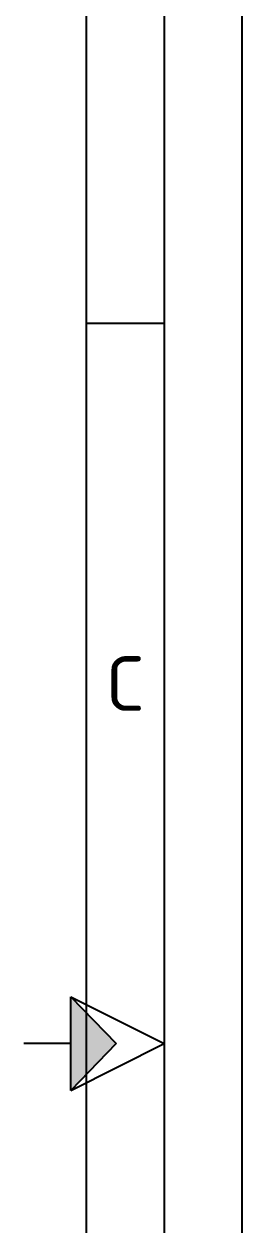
# Paper-space layout 'Presentación1' of a CAD drawing. Header units: millimetres. Extents: x 455 to 9071, y 15 to 4053.
# Drawn here: x 860.6 to 874.6, y 152.3 to 229.2 of the extents above; entities that cross this region are included whole.
import ezdxf

# ---------------------------------------------------------------- set-up
doc = ezdxf.new("R2010")
doc.units = ezdxf.units.MM
doc.layers.get('0').update_dxf_attribs({"color": 1})
for name, color, linetype in [('formato', 7, 'Continuous'), ('modulación', 6, 'Continuous'), ('Márgenes', 1, 'Continuous')]:
    doc.layers.add(name, color=color, linetype=linetype)
doc.styles.get("Standard").update_dxf_attribs({"font": 'arial.ttf'})

# ---------------------------------------------------------------- blocks, each defined once
blk = doc.blocks.new('flechacentr')
blk.add_hatch(color=6).paths.add_polyline_path([(6, -3), (6, 3), (3.08, 0)])
at = {"color": 6}
for p, q in [((6, 3), (0, 0)), ((6, 3), (3.08, 0)), ((6, -3), (6, 3)), ((6, -3), (0, 0)), ((3.08, 0), (6, -3)), ((6, 0), (9, 0))]:
    blk.add_line(p, q, dxfattribs=at)
blk = doc.blocks.new('BORDER')
blk.add_line((420, 0), (420, 297))

psp = doc.layouts.new('Presentación1')

# ---------------------------------------------------------------- linework, layer by layer
at = {"layer": 'modulación'}
for p, q in [((869.557, 307.324), (869.557, 20.324)), ((869.557, 209.991), (864.557, 209.991))]:
    psp.add_line(p, q, dxfattribs=at)
at = {"layer": 'Márgenes'}
psp.add_line((864.557, 302.324), (864.557, 25.324), dxfattribs=at)

# ---------------------------------------------------------------- block references
at = {"layer": 'formato'}
psp.add_blockref('BORDER', (454.557, 15.324), dxfattribs=at)
at = {"layer": 'modulación', "xscale": -1}
psp.add_blockref('flechacentr', (869.557, 163.897), dxfattribs=at)

# ---------------------------------------------------------------- texts
at = {"layer": 'modulación', "insert": (867.057, 186.944), "char_height": 3.5, "width": 5, "attachment_point": 5}
psp.add_mtext('{\\fISOCPEUR|b0|i0|c0|p34;C}', dxfattribs=at)

doc.saveas('drawing.dxf')
